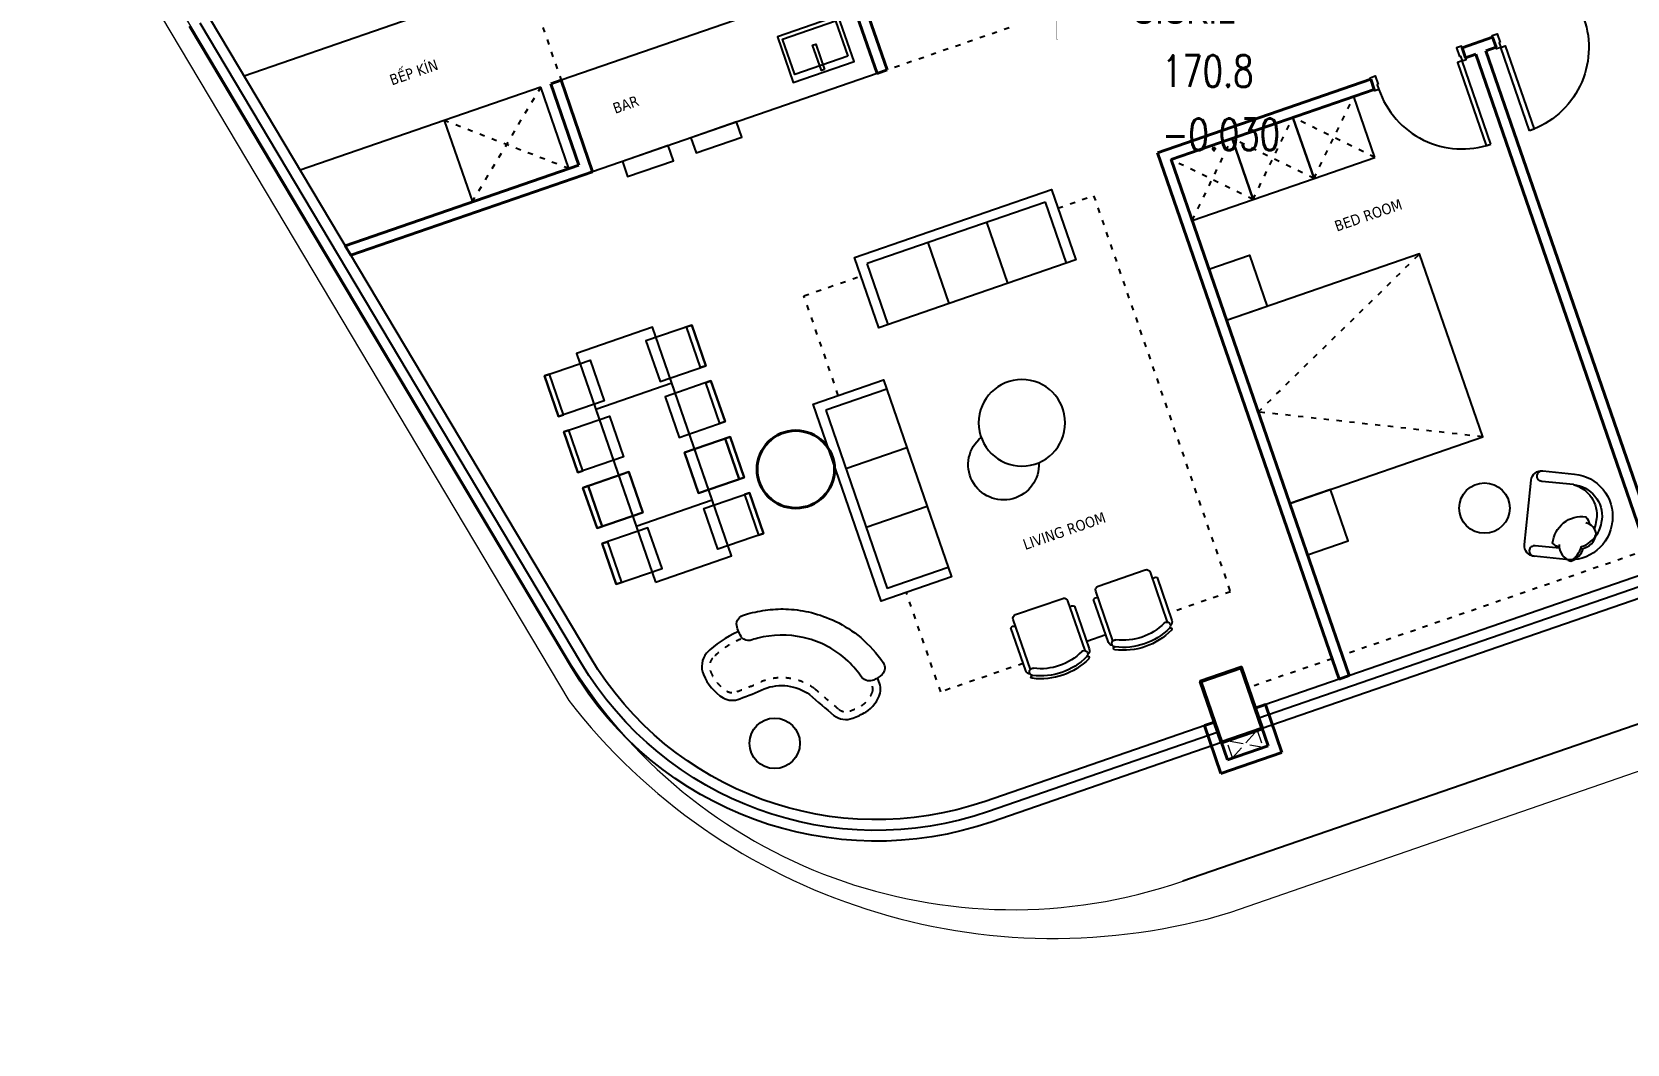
# Model space of a CAD drawing. Header units: millimetres. Extents: x -361654186 to 361255443, y -278569811 to 278836587.
# Drawn here: x -104351 to -89505, y 21709 to 31127 of the extents above; entities that cross this region are included whole.
import ezdxf
from ezdxf.enums import TextEntityAlignment as Align
from ezdxf.xclip import XClip

# ---------------------------------------------------------------- set-up
doc = ezdxf.new("R2010")
doc.units = ezdxf.units.MM
doc.header["$MEASUREMENT"] = 0
doc.header["$XCLIPFRAME"] = 0
doc.set_wipeout_variables(frame=1)
doc.linetypes.add('ACAD_ISO03W100', pattern=[30, 12, -18])
doc.linetypes.add('HIDDEN', pattern=[0.375, 0.25, -0.125])
for name, color, linetype, lineweight in [('00_duong_QH', 7, 'Continuous', 9), ('AUDIT_I_220808132811-11', 7, 'Continuous', 9), ('KT-Chuviet', 255, 'Continuous', 15), ('KT-Kich thuoc', 159, 'Continuous', 18), ('KT-lomo nuoc', 3, 'HIDDEN', 5), ('KT-Net cat', 1, 'Continuous', 40), ('KT-Net cot vach', 2, 'Continuous', 50), ('KT-Net thay', 7, 'Continuous', 15), ('KT-Net truc', 18, 'Continuous', 15)]:
    doc.layers.add(name, color=color, linetype=linetype, lineweight=lineweight)
for name, color, linetype in [('1VinaPVC-Text', 9, 'Continuous'), ('220403_HDN_Penthouse Plan$0$FURN', 8, 'Continuous'), ('A-_FURN----_E-_N', 251, 'Continuous'), ('IDEA - dim', 251, 'Continuous'), ('KT-Net manh', 139, 'Continuous')]:
    doc.layers.add(name, color=color, linetype=linetype)
doc.styles.add('font unicode ccu', font='arial.ttf')
doc.styles.add('ROMANS', font='ROMANS.SHX')
doc.styles.add('Tahoma', font='tahoma.ttf')

# ---------------------------------------------------------------- blocks, each defined once
blk = doc.blocks.new('TAG CAO DO SAN')
at = {"layer": 'KT-Net thay', "flags": 128}
blk.add_lwpolyline([(1526701.778855525, -266095.2298759429), (1526701.778855525, -266566.6584041911), (1527644.63591202, -266566.6584041911), (1527644.63591202, -266095.2298759429)], close=True, dxfattribs=at)
blk.add_wipeout([(1526701.778855525, -266095.2298759429), (1527644.6359120198, -266095.2298759429), (1527644.6359120198, -266566.65840419114), (1526701.778855525, -266566.65840419114)]).dxf.layer = 'KT-Net thay'
for points in [[(1526701.778855525, -266330.9441400666), (1527644.63591202, -266330.9441400666)], [(1526701.778855525, -266566.6584041911), (1527644.63591202, -266566.6584041911)]]:
    blk.add_lwpolyline(points, dxfattribs=at)
at = {"layer": 'KT-Chuviet', "color": 31, "style": 'ROMANS', "width": 0.75}
blk.add_text('DTTT:', height=117.8571320618522, dxfattribs=at).set_placement((1526748.92170835, -266507.8139601254))
at = {"layer": 'KT-Chuviet', "color": 31, "style": 'font unicode ccu', "width": 0.75}
blk.add_attdef('TÊNPHÒNG', text='', height=117.85713, dxfattribs=at).set_placement((1527175.308820772, -266213.4467624734), align=Align.MIDDLE_CENTER)
at = {"layer": 'KT-Chuviet', "color": 31, "ltscale": 15, "style": 'ROMANS', "width": 0.75, "flags": 8}
blk.add_attdef('CAO-DO', (1527091.943339912, -266507.7298381611), '', height=117.8571320618522, dxfattribs=at)
blk = doc.blocks.new('*U272')
at = {"layer": 'KT-lomo nuoc', "ltscale": 500}
for p, q in [((24.14776988414221, 168.2669199529827), (296.9580300093936, -42.6230086125907)), ((321.1057998935364, 125.6532083927318), (1.734723475976807e-18, -0.009297052340116352))]:
    blk.add_line(p, q, dxfattribs=at)
blk.add_lwpolyline([(24.14776988414221, 168.2669199529827), (321.1057998935364, 125.6532083927318), (296.9580300093936, -42.6230086125907), (1.734723475976807e-18, -0.009297052340116352)], close=True, dxfattribs=at)
blk = doc.blocks.new('CTN TN T39')
at = {"layer": 'KT-Net cat'}
for p, q in [((-89043.57265380333, -2234.901176085801, 0.00146397798103783), (-88949.04761313416, -2202.266582684158, 0.00184701798612407)), ((-88795.66502408875, -2646.534273809371, 5.447695722557358e-05), (-88949.10984250906, -2202.086337319404, 5.447695722557358e-05)), ((-89421.67281648003, -2365.439549692372, -6.818203930707557e-05), (-89516.19785714922, -2398.074143094022, -0.0004512220443933769)), ((-89300.92482084854, -2715.182200152642, 5.447695722557358e-05), (-89421.73504583375, -2365.25930438899, 5.447695722557358e-05)), ((-88922.82465817184, -2584.643826546075, 5.447695722557358e-05), (-89043.63488317399, -2234.720930733321, 5.447695722557358e-05)), ((-89362.8152681038, -2842.341834219224, 5.447695722557358e-05), (-89516.26008649191, -2397.893897822578, 5.447695722557358e-05)), ((-89356.4036296522, -2554.48963102225, -6.81820392075951e-05), (-88978.30346694539, -2423.951257405286, 0.001463977981259314)), ((-88795.66502408875, -2646.534273809375, 0.001847017986357818), (-89362.8152681038, -2842.341834219231, -0.0004512220441595667)), ((-88922.82465817184, -2584.643826546075, 0.00146397798122187), (-89300.92482084854, -2715.182200152642, -6.818203912303158e-05))]:
    blk.add_line(p, q, dxfattribs=at)
at = {"layer": 'KT-lomo nuoc', "linetype": 'HIDDEN', "rotation": 207.2301329308957}
blk.add_blockref('*U272', (-89025.57486327062, -2440.238808040041, -1.649238708405031e-07), dxfattribs=at)
blk = doc.blocks.new('220403_HDN_Penthouse Plan$0$A$Cece1f3a0')
at = {"layer": '220403_HDN_Penthouse Plan$0$FURN'}
blk.add_circle((0, 0), 436.4401978151038, dxfattribs=at)
blk.add_arc((-338.3854285888374, -312.7837343905121, -1.718933365873774e-06), 355.9119288381189, 105.8232951692103, 339.6736847698053, dxfattribs=at)
blk = doc.blocks.new('220403_HDN_Penthouse Plan$0$CH12')
for p, q in [((-312.375, -149.2411279597436), (-312.375, -572.1779138786915)), ((-267.75, -149.2411279597436), (-267.75, -639.6303226458076)), ((267.75, -639.6303226458076), (267.75, -149.2411280118249)), ((312.375, -572.1779138786915), (312.375, -149.2411246072115)), ((-232.0500000000029, -675.3303226458047), (232.0500000000029, -675.3303226458047))]:
    blk.add_line(p, q)
for centre, radius, start, end in [((-267.75, -149.2411279597436), 44.62499999999999, 111.939144832112, 180), ((-273.6712626853696, -77.20016474780641), 13.38749999999989, 116.2505862071374, 296.2505862071374), ((-252.9468673518131, -119.2240579767858), 33.46874999998481, 116.2505888953854, 296.2505888953855), ((0, -632.1362743546706), 632.1362743546692, 63.74941379286258, 116.2505862071374), ((0, -632.1362743546706), 605.3612743546691, 63.7494137928626, 116.2505862071374), ((0, -632.1362743546706), 538.4237743546691, 63.74941109871938, 116.2505888953856), ((252.9468674045929, -119.2240580028119), 33.46875000001501, 243.7494110987195, 63.74941109871941), ((273.671262685355, -77.20016474780641), 13.38750000000007, 243.7494137928627, 63.74941379286245), ((267.75, -149.2411280118286), 44.62499999999959, 0, 68.06085506708637), ((-290.0625, -549.8654138786915), 31.55464011044969, 225, 315), ((290.0625, -549.8654138786915), 31.55464011044961, 225.0000000000001, 315.0000000000002), ((-232.0500000000029, -639.6303226458076), 35.7, 180, 269.9999999999999), ((232.0500000000029, -639.6303226458076), 35.7, 270, 0)]:
    blk.add_arc(centre, radius, start, end)
blk = doc.blocks.new('*U257')
at = {"linetype": 'Continuous'}
for points in [[(-724.9999999999999, 750.0000000037254), (-274.9999999999999, 750.0000000037253), (-274.9999999999999, 350.0000000037253), (-724.9999999999999, 350.0000000037254)], [(-724.9999999999999, 350.0000000037254), (-674.9999999999999, 350.0000000037254), (-674.9999999999999, 750.0000000037254), (-724.9999999999999, 750.0000000037254)], [(-375.0000000000002, -849.9999999962746), (374.9999999999998, -849.9999999962748), (375.0000000000002, 850.0000000037252), (-374.9999999999998, 850.0000000037254)], [(725.0000000000001, 750.0000000037252), (275.0000000000001, 750.0000000037253), (275.0000000000001, 350.0000000037252), (725.0000000000001, 350.0000000037252)], [(725.0000000000001, 350.0000000037252), (675.0000000000001, 350.0000000037252), (675.0000000000001, 750.0000000037252), (725.0000000000001, 750.0000000037252)], [(-725, 200.0000000037254), (-274.9999999999999, 200.0000000037253), (-275.0000000000001, -199.9999999962747), (-725, -199.9999999962746)], [(-725, -199.9999999962746), (-675, -199.9999999962746), (-675, 200.0000000037254), (-725, 200.0000000037254)], [(725, 200.0000000037251), (275.0000000000001, 200.0000000037252), (274.9999999999999, -199.9999999962748), (725, -199.9999999962749)], [(725, -199.9999999962749), (675, -199.9999999962748), (675, 200.0000000037252), (725, 200.0000000037251)], [(-725.0000000000001, -749.9999999962746), (-275.0000000000001, -749.9999999962747), (-275.0000000000001, -349.9999999962747), (-725.0000000000001, -349.9999999962746)], [(-725.0000000000001, -349.9999999962746), (-675.0000000000001, -349.9999999962746), (-675.0000000000001, -749.9999999962746), (-725.0000000000001, -749.9999999962746)], [(724.9999999999999, -749.9999999962748), (274.9999999999999, -749.9999999962747), (274.9999999999999, -349.9999999962748), (724.9999999999999, -349.9999999962748)], [(724.9999999999999, -349.9999999962748), (674.9999999999999, -349.9999999962748), (674.9999999999999, -749.9999999962748), (724.9999999999999, -749.9999999962748)]]:
    blk.add_lwpolyline(points, close=True, dxfattribs=at)
blk = doc.blocks.new('d900n')
for points in [[(20, -50), (20, -40), (65, -40), (65, 0), (-65, 0), (-65, -50)], [(885, -40), (65, -40), (65, -85), (885, -85)], [(20, -850), (20, -860), (65, -860), (65, -900), (-65, -900), (-65, -850)]]:
    blk.add_lwpolyline(points, close=True)
blk.add_arc((65, -40), 820, 270, 0)
blk = doc.blocks.new('*U108')
at = {"ltscale": 5}
for points in [[(-300, -450), (300, -450), (300, 0), (-300, 0)], [(-261, -65), (261, -65), (261, -415), (-261, -415)], [(-15, -20), (15, -20), (15, -270), (-15, -270)]]:
    blk.add_lwpolyline(points, close=True, dxfattribs=at)
blk = doc.blocks.new('skvl8')
at = {"layer": 'A-_FURN----_E-_N', "linetype": 'Continuous'}
for points in [[(-11800, 0), (-14060.01745912623, 0, -0.3554001695112852), (-17290.99514908464, 2628.596122299758), (-18704.33567552436, 9429.974340254572)], [(-11800, 100), (-14060.01745912622, 100, -0.3554001695112856), (-17193.08673423741, 2648.941694351277), (-18602.19940852828, 9429.974340254572)], [(-11800, 200), (-14060.01745912622, 200, -0.3554001695112859), (-17095.17831939019, 2669.287266402796), (-18500.06314153218, 9429.974340254572)]]:
    blk.add_lwpolyline(points, format="xyb", dxfattribs=at)
for points in [[(-9874.347892088932, 4680.024744431998), (-9874.370790097382, 5280.024743957445), (-10474.39109446952, 5280), (-10474.36819646107, 4680.000000474523), (-9874.347892088932, 4680.024744431998)], [(-9274.349738371675, 4680.027337958949), (-9274.372636380125, 5280.027337484411), (-9874.392940752296, 5280.002593526951), (-9874.370042743816, 4680.002594001489), (-9274.349738371675, 4680.027337958949)], [(-8674.329435233158, 4680.052081916365), (-8674.352333241623, 5280.052081441841), (-9274.372637613764, 5280.027337484382), (-9274.349739605328, 4680.02733795892), (-8674.329435233158, 4680.052081916365)]]:
    blk.add_lwpolyline(points, close=True, dxfattribs=at)
for points in [[(-6000, 200), (-11400.00000000001, 200)], [(-6000, 100), (-11400, 100)], [(-6000, 0), (-11400, 0)]]:
    blk.add_lwpolyline(points, dxfattribs=at)
at = {"layer": 'IDEA - dim'}
for p, q in [((-15799.51414859218, 8829.974340254572), (-18375.38189477766, 8829.974340254572)), ((-15799.51414859219, 7829.974340254572), (-18167.57981685341, 7829.974340254572)), ((-16749.51414859219, 7829.974340254572), (-16749.51414859221, 7029.974340254572)), ((-15799.51414859221, 7029.974340254572), (-15799.51414859218, 7829.974340254572)), ((-12799.51414859221, 7829.974340254572), (-15599.51414859219, 7829.974340254572)), ((-12799.51414859219, 6929.974340254572), (-15599.51414859221, 6929.974340254572))]:
    blk.add_line(p, q, dxfattribs=at)
at = {"layer": 'IDEA - dim', "extrusion": (4.066290018283895e-06, 4.06623315968505e-06, 0.9999999999834656)}
for points, elevation in [([(-15307.03721793462, 6929.997903881306), (-15307.038266658, 6779.997903880612), (-14857.03826666578, 6779.994757685527), (-14857.0372179474, 6929.994757704199)], -0.0785372609249303), ([(-14632.03721794735, 6929.993184602115), (-14632.03826667854, 6779.993184624304), (-14182.03826669344, 6779.990038446601), (-14182.03721795751, 6929.990038419894)], -0.07853726092500175)]:
    blk.add_lwpolyline(points, close=True, dxfattribs=dict(at, elevation=elevation))
at = {"layer": 'IDEA - dim'}
for points in [[(-12863.04460953134, 4687.691994865425), (-13555.35230183978, 4687.692307658217), (-13555.35198904484, 5380), (-11616.89045058734, 5379.999124174239), (-11616.8907633792, 4687.691431835265), (-12863.04460953134, 4687.691994865425)], [(-13673.34413377961, 2970.302931399405), (-13673.34444657058, 2277.995239093594), (-14365.65213891174, 2277.995551886794), (-14365.65126308901, 4216.457090345357), (-13673.34357074767, 4216.456777552201), (-13673.34413377961, 2970.302931399405)], [(-10474.40105844819, 3695.028267811926), (-10474.40324122019, 4200.000000344997), (-10074.4032412239, 4200.001729368028), (-10074.43336046382, 3695.015230936784)], [(-10474.45972884865, 1895.028268706876), (-8574.459729857947, 1894.966338839629), (-8574.401059457494, 3694.966337883481), (-10474.40105844819, 3695.028267750662)], [(-10474.39327723697, 1894.887983477107), (-10474.39109446954, 1389.916250944036), (-10074.39109447326, 1389.917979967577), (-10074.42557938021, 1894.904478119628)]]:
    blk.add_lwpolyline(points, close=True, dxfattribs=at)
for points in [[(-13463.04460953036, 4687.692265977734), (-13463.04433844375, 5287.692266010621)], [(-11709.19818459793, 5287.691473600091), (-13463.04433844247, 5287.69226601292)], [(-12863.04460953205, 4687.691994888475), (-12863.04433844377, 5287.691994923764)], [(-12286.12153260861, 4687.691734227745), (-12286.12126152146, 5287.691734260792)], [(-11709.19845568683, 4687.691473566549), (-11709.19818459793, 5287.691473600091)], [(-14273.34361251256, 4124.149356333539), (-14273.34440492612, 2370.303202490672)], [(-13673.34361247902, 4124.149085244542), (-14273.34361251256, 4124.149356333539)], [(-13673.3438731402, 3547.226008322759), (-14273.34387317181, 3547.226279410374)], [(-13673.34413380313, 2970.302931400496), (-14273.3441338362, 2970.303202487703)], [(-13673.34440488848, 2370.302931400875), (-14273.34440492204, 2370.303202489871)], [(-12492.05873714437, 1297.471237723468), (-12680.18738950285, 1297.471320997924)]]:
    blk.add_lwpolyline(points, dxfattribs=at)
at = {"layer": 'IDEA - dim', "extrusion": (-5.018571556602968e-06, -2.581943473909191e-06, 0.9999999999840739), "elevation": 0.07195807842614528}
blk.add_lwpolyline([(-15580.74197796695, 2570.31025729761, -0.03951403636435262), (-15388.45904144526, 2542.850123162701, -0.05140941692625621), (-15205.58641024918, 2487.333502023521, -0.04882377871193246), (-15013.49118206822, 2387.172988777454, -0.04988957685587344), (-14830.53920265697, 2238.641488599639, -0.06376724248143947), (-14656.7094371979, 2017.764836804319, -0.06265015694198937), (-14533.94818428505, 1729.84832239999, -0.3333300431530424), (-14579.44389584564, 1628.768155780251, -0.06943684510859886), (-14670.20963382976, 1604.407999743882, -0.3247502535253451), (-14766.91647368098, 1664.73776880829, 0.05021846483678336), (-14838.66919485802, 1847.459588805551, 0.07362809167038904), (-14997.83217941654, 2064.709708401183, 0.06176786600709305), (-15163.33226311509, 2194.651619291489, 0.1192055093989538), (-15564.20099753956, 2325.348754278852, 0.01827196611999919), (-15636.83701053294, 2328.475717512139, -0.2442507009437694), (-15701.5912670255, 2377.425087625518, -0.08887172919679917), (-15711.00666978628, 2500.113948154353, -0.3761458987339458), (-15610.56553233183, 2571.86691570368)], format="xyb", close=True, dxfattribs=at)
at = {"layer": 'IDEA - dim', "extrusion": (-5.018571556602968e-06, -2.581943473909191e-06, 0.9999999999840739), "elevation": 0.0719580784261639}
blk.add_lwpolyline([(-15721.02216822382, 2440.820123693973, 0.09880660611620876), (-16059.25109003555, 2349.557552656759, 0.2762189533078802), (-16152.44144800316, 2170.939131272633, 0.156940070194697), (-16049.97975582646, 1905.553669341563, 0.2366061526649681), (-15905.79611306219, 1847.167132440571, 0.02066887579938716), (-15661.09599900089, 1860.282780866548, -0.2583825003272921), (-15279.03024127972, 1671.414469769805, 0.009604740436841406), (-15127.59541259822, 1415.374137579299, 0.2657487133664761), (-14971.37825175768, 1333.534989194624, 0.04545371654288881), (-14838.1912527406, 1347.677347573687, 0.1786432369091885), (-14653.87199624963, 1469.919708645629, 0.2029326520887971), (-14635.42502971123, 1613.928162677435)], format="xyb", dxfattribs=at)
at = {"layer": 'IDEA - dim', "extrusion": (5.860418026877327e-08, 2.56577246382424e-06, 0.9999999999967067)}
for points, elevation in [([(-8407.125347511335, 1092.398157007019), (-8279.955871854798, 1365.473584940263, -0.4142135630271021), (-8148.728034607759, 1413.311602056008), (-7880.129253111214, 1288.226871890721, -0.4142135623801719), (-7688.777184487299, 763.3155229306242), (-7690.861929989326, 758.8388765752853), (-7692.94667548741, 754.3622302222311, -0.4142135623801719), (-8217.858024483017, 563.0101616439991), (-8486.45680602722, 688.0948917121523, -0.4142135630271021), (-8534.29482319628, 819.3227289377156), (-8407.12534756039, 1092.398156902478)], -0.02074110869075429), ([(-7921.819730458286, 1198.691880453454), (-8190.422944658375, 1323.778674858971, -0.414213562373095), (-8214.341953230716, 1389.392593484639), (-8214.341953230716, 1389.392593484639, -0.4142135623730951), (-8148.728034607759, 1413.311602056008)], -0.02074110869077984), ([(-7921.824163104437, 1198.693944753616, -0.3727189106391239), (-7823.076575218961, 825.857887961856), (-7825.161320718834, 821.3812416074775)], -0.02074110869079846), ([(-7921.824163120458, 1198.693944758739, -0.4142135623801858), (-7778.310111614295, 805.0104329439075), (-7780.394857113747, 800.5337865894418)], -0.02074110869078421), ([(-8236.958643685375, 691.6316402151932, -0.1655406298837506), (-8283.21069762416, 746.8708839871686, -0.4259891687143785), (-7909.675053410427, 878.8598435776344, -0.1215233233290522), (-7902.120924178033, 802.7171429867831, 7.115464291357926)], -0.02074110869080957), ([(-8238.929994675918, 681.7732224255634), (-8444.761895979047, 777.6278189062278, 0.414213562373095), (-8510.375814603798, 753.7088103314824), (-8510.375814603798, 753.7088103314824, 0.4142135623730951), (-8486.45680602722, 688.0948917121523)], -0.02074110869080304), ([(-8040.497257455734, 608.7232961025546, 0.30666349490175), (-7871.609451447662, 692.5525792080181, 0.3063299663357472), (-7928.440553394217, 825.1616638244697, -0.8728471598091936)], -0.02074110869081357), ([(-7879.99655655372, 679.2276222817554, 0.1305914894705199), (-7782.479602612121, 796.0571402425719), (-7780.394857113747, 800.5337865894418)], -0.02074110869078421), ([(-7872.435855880201, 745.0724203306976, 0.07238423636161047), (-7827.246066216467, 816.9045952544087), (-7825.161320718834, 821.3812416074775)], -0.02074110869079846), ([(-8229.180644712746, 715.4657346127916, 0.3567723648219203), (-8176.078040587613, 534.6432854235461, 0.2495420503229878), (-8028.962445812287, 607.5669944650941, -9.616880347716284)], -0.02074110869082819), ([(-8176.078040587613, 534.6432854235461, 0.1477298758543702), (-8038.211205002269, 629.6543663706467, 0.2133427585932454), (-7871.609451447662, 692.5525792080181, 0.1786618101816585)], -0.02074110869081468)]:
    blk.add_lwpolyline(points, format="xyb", dxfattribs=dict(at, elevation=elevation))
at = {"layer": 'IDEA - dim'}
for centre in [(-15733.59051015829, 1349.541581242738), (-8775.887307813799, 1262.570081573373)]:
    blk.add_circle(centre, 234.642797015264, dxfattribs=at)
at = {"layer": 'KT-Net cat'}
for p, q in [((-15599.51414859216, 7829.974340254572), (-15699.51414859221, 7829.974340254579)), ((-15699.51414859221, 7829.974340254579), (-15699.51414859221, 7029.974340254572)), ((-15599.51414859221, 6929.974340254572), (-15599.51414859219, 7829.974340254557)), ((-12799.51414859221, 7829.974340254557), (-12799.51414859219, 6929.974340254572)), ((-12699.51414859219, 7829.974340254572), (-12699.51414859219, 6929.974340254572)), ((-15699.51414859221, 7029.974340254572), (-18001.33815451401, 7029.974340254572)), ((-18001.33815451401, 7029.974340254572), (-17980.55794672157, 6929.974340254572)), ((-15599.51414859221, 6929.974340254572), (-17980.55794672157, 6929.974340254572)), ((-8474.391094469524, 5380.000000000007), (-10574.39109446952, 5380)), ((-10574.39109446952, 200), (-10574.39109446952, 5380)), ((-8474.391094469524, 5280), (-8474.391094469524, 5380.000000000007)), ((-7274.391094469524, 5380), (-7574.391094469524, 5380)), ((-7574.391094469524, 5280), (-7574.391094469524, 5380)), ((-7274.391094469524, 5280), (-7274.391094469524, 5380)), ((-8474.391094469524, 5280), (-10474.39109446952, 5280)), ((-10474.39109446952, 200), (-10474.39109446952, 5280)), ((-7474.391094469524, 5280), (-7574.391094469524, 5280)), ((-7474.391094469524, 200), (-7474.391094469524, 5280)), ((-7274.391094469524, 5280), (-7374.391094469524, 5280)), ((-7374.391094469509, 200), (-7374.391094469524, 5280)), ((-10574.39109446952, 200), (-10474.39109446952, 200))]:
    blk.add_line(p, q, dxfattribs=at)
blk.add_lwpolyline([(-12699.51414859219, 6929.974340254572), (-12799.51414859219, 6929.974340254572)], dxfattribs=at)
at = {"layer": 'KT-Net cot vach'}
blk.add_lwpolyline([(-11800, 0), (-11400, 0), (-11400, 600), (-11800, 600)], close=True, dxfattribs=at)
at = {"layer": 'KT-Net manh', "linetype": 'ACAD_ISO03W100', "ltscale": 4}
for p, q in [((-15599.51414859221, 8829.974340254572), (-15599.51414859219, 7829.974340254572)), ((-11499.51414859219, 6929.974340254572), (-12699.51414859219, 6929.974340254572)), ((-9874.347892088932, 4680.024744431998), (-10474.39109446952, 5280)), ((-10474.36819646107, 4680.000000474523), (-9874.370790097382, 5280.024743957445)), ((-9274.349738371675, 4680.027337958949), (-9874.392940752296, 5280.002593526951)), ((-9874.370042743816, 4680.002594001489), (-9274.372636380125, 5280.027337484411)), ((-8674.329435233158, 4680.052081916365), (-9274.372637613764, 5280.027337484382)), ((-9274.349739605328, 4680.02733795892), (-8674.352333241623, 5280.052081441841))]:
    blk.add_line(p, q, dxfattribs=at)
for points in [[(-15799.51414859221, 7029.974340254572), (-16749.51414859219, 7829.974340254572)], [(-16749.51414859221, 7029.974340254572), (-15799.51414859219, 7829.974340254572)], [(-14117.64593123386, 4216.456978293834), (-14117.64548822043, 5196.980448575559), (-13555.3520717925, 5196.980194669522)], [(-11616.89053333297, 5196.979319349513), (-11265.40459200037, 5196.979065084997), (-11265.40635334468, 1297.470586188327), (-11867.30873714454, 1297.470953528304)], [(-8574.459729857947, 1894.966338839629), (-10474.43039364845, 2795.028268228765), (-8574.401059457494, 3694.966337883481)], [(-13304.93738950176, 1297.471602696431), (-14117.6472495645, 1297.471969678969), (-14117.64680662539, 2277.995439833234)], [(-10574.39109446952, 400), (-11400.00000000001, 400)], [(-7474.391094469538, 400.0000000000073), (-10474.39109446952, 400)]]:
    blk.add_lwpolyline(points, dxfattribs=at)
at = {"layer": 'KT-Net manh', "linetype": 'ACAD_ISO03W100', "ltscale": 4, "extrusion": (-5.018571556602968e-06, -2.581943473909191e-06, 0.9999999999840739), "elevation": 0.07195807842613611}
blk.add_lwpolyline([(-15716.23232877547, 2368.97962371883, 0.0977146188831526), (-16024.06001945862, 2286.63398193313, 0.269903755183759), (-16080.56106074429, 2175.087830884698, 0.1558986671677089), (-15995.00980785612, 1952.088225333772, 0.2386043695267192), (-15909.42357838655, 1919.129495650393, 0.0210500977531304), (-15666.2627306365, 1932.116863400968, -0.2611079782658077), (-15217.91587138629, 1709.61191166322, 0.009686988987473411), (-15066.66755258549, 1453.743277509973, 0.2663174050280717), (-14973.32750812103, 1405.514471390262, 0.04528436502825588), (-14853.55634287723, 1418.032560463396, 0.1732389059729966), (-14714.34487414161, 1509.255260072906, 0.1949126133733933), (-14704.75812194693, 1594.513675289647, 0.1949126133733933)], format="xyb", dxfattribs=at)
at = {"layer": 'A-_FURN----_E-_N', "linetype": 'Continuous', "extrusion": (0, 0, -1), "xscale": -1, "zscale": -1, "rotation": 359.9978847988409}
for p in [(15919.11937911011, 4530.000000575499), (15919.09907463662, 3980.000000950284)]:
    blk.add_blockref('*U257', p, dxfattribs=at)
at = {"layer": 'IDEA - dim', "extrusion": (4.066290018283878e-06, 4.066233159684947e-06, 0.9999999999834656), "rotation": 179.9995994156377}
blk.add_blockref('*U108', (-13265.09678145844, 7104.976438101407, -0.08021796926452911), dxfattribs=at)
at = {"layer": 'IDEA - dim', "rotation": 270.0023628655081}
blk.add_blockref('d900n', (-7574.391094469538, 5330.000000000007), dxfattribs=at)
at = {"layer": 'IDEA - dim'}
for name, p, xscale, rotation in [('d900n', (-7274.391094469524, 5330), -0.9999999999999998, 89.99763713449184), ('220403_HDN_Penthouse Plan$0$CH12', (-12992.56249020321, 1074.465816735115), -0.9999999999999999, 179.9999741278373), ('220403_HDN_Penthouse Plan$0$CH12', (-12179.6838378448, 1074.465449675859), -0.9999999999999999, 179.9999741278373)]:
    blk.add_blockref(name, p, dxfattribs=dict(at, xscale=xscale, rotation=rotation))
at = {"layer": 'IDEA - dim', "xscale": -0.9230769230769257, "yscale": 0.9230769230769256, "zscale": 0.9230769230769255, "rotation": 269.9999741278374}
blk.add_blockref('220403_HDN_Penthouse Plan$0$A$Cece1f3a0', (-12586.12210634614, 3417.65646653861), dxfattribs=at)
at = {"layer": '1VinaPVC-Text', "style": 'Tahoma', "text_generation_flag": 6}
for s, rotation, p in [('BẾP KÍN', 180, (-17103.87079805098, 8297.552516642885)), ('BAR', 180, (-15226.11801204886, 7369.97103432093)), ('BED ROOM', 180.0016577682871, (-9235.164656142573, 4141.711528313026)), ('LIVING ROOM', 180.0016577682871, (-12942.95063306441, 2288.078598806329))]:
    blk.add_text(s, height=99.99999999999741, rotation=rotation, dxfattribs=at).set_placement(p)

msp = doc.modelspace()

# ---------------------------------------------------------------- linework, layer by layer
msp.add_line((-70845.12051004774, 31089.782421079), (-93639.68565286999, 23225.46024100401))
at = {"layer": '00_duong_QH', "color": 251, "extrusion": (7.523163845262638e-37, 3.294527862871537e-06, 0.999999999994573)}
for points, elevation in [([(-67168.31883663032, 45793.88537169061), (-69186.71841640491, 45087.86638754822), (-71604.50694761518, 52090.91275981683, 0.3654504086094711), (-76316.22227673512, 54156.43152668328), (-105251.9341804227, 44174.19938120333, 0.4561585901821814), (-107468.3427992566, 38521.09177878955), (-99355.11719644535, 24907.26262876177, 0.3106788684835987), (-93192.10624889564, 22936.00987987625), (-70669.28731189203, 30727.35037630414, 0.2299220823878604), (-70384.42329902295, 31142.11676799121), (-70163.50181332882, 32158.79551478983, -0.2831678010609837), (-69704.65668708365, 32660.41685331121), (-65284.3489123499, 34181.01733336133), (-65284.34891251009, 34181.01733382292)], 0.0001118479992597288), ([(-71780.98686699476, 52029.98340158794, 0.3727734543504938), (-75821.57546224911, 53914.33683254222), (-105257.3246372985, 43759.23628757417, 0.4585215991774981), (-107302.0133202234, 38607.40360939818), (-99387.7138564391, 25327.3685140061, 0.3553050164076259), (-93639.68457115535, 23225.45992950786), (-70845.11942833383, 31089.78210954042, 0.2042794764182021), (-70778.81273794454, 31210.89471686123), (-70555.02488446515, 32240.76446315836, -0.275411558421533), (-69827.17682350334, 33041.27557792222), (-65414.78874716815, 34559.15165555499)], 0.000107321318883441)]:
    msp.add_lwpolyline(points, format="xyb", dxfattribs=dict(at, elevation=elevation))
at = {"layer": 'AUDIT_I_220808132811-11', "elevation": 1.118653840330035e-10}
msp.add_lwpolyline([(-69193.30637793962, 45106.94538376515), (-71608.1864139596, 52101.56739371823, 0.3643585262583712), (-76316.22335844932, 54156.43183834734), (-105251.9352621367, 44174.19969281304, 0.4519047578513394), (-107468.3438809715, 38521.09209036868), (-99355.11827815927, 24907.26294026687, 0.3106788684848847), (-93192.10733060946, 22936.01019137065), (-70669.28839360591, 30727.35068784084, 0.2299220823866625), (-70384.42438073768, 31142.11707953032), (-70163.5028950428, 32158.79582633424, -0.2789899883790971), (-69704.65776879725, 32660.41716485852), (-65284.34999406405, 34181.01764491672, -0.4143403845293878), (-64631.75593334515, 33863.92266496111), (-56302.53957563499, 9773.209654329607, 0.3197537419032749), (-51104.45776920792, 6070.414576894196), (-5967.076265649608, 6070.414576894196, 0.4808685683322463), (-826.5305198472488, 12501.31484621731), (-1435.178516525935, 15196.44977959126), (-1480.444214880918, 15396.89038598386), (-3255.875840012217, 23916.51383658944)], format="xyb", dxfattribs=at)
at = {"layer": 'KT-Net cat'}
msp.add_circle((-97241.38748474637, 27056.99596144066, 5.459989709749043e-05), 360.4650321269101, dxfattribs=at)

# ---------------------------------------------------------------- next in the draw order: block references
at = {"layer": 'KT-Net truc'}
ref = msp.add_blockref('TAG CAO DO SAN', (-3911563.808641952, 696885.0944658497, -0.2081484737214658), dxfattribs=dict(at, xscale=2.5, yscale=2.5, zscale=2.5))
XClip(ref).set_block_clipping_path([(1526674.1636322693, -266330.9441400666), (1527644.6359120195, -266095.2298759429)])
ref.add_attrib('CAO-DO', '170.8', (-93833.95029217229, 30615.76987044711, -0.2081484737214658), dxfattribs={"layer": 'KT-Chuviet', "color": 31, "ltscale": 15, "height": 294.6428301546305, "style": 'ROMANS', "width": 0.7500000000000001})
ref.add_attrib('CAO-DO', '-0.030', (-93833.95029217229, 30026.48421013786, -0.2081484737214658), dxfattribs={"layer": 'KT-Chuviet', "color": 31, "ltscale": 15, "height": 294.6428301546305, "style": 'ROMANS', "width": 0.7500000000000001})
ref.add_attrib('TÊNPHÒNG', 'S.SK.1', dxfattribs={"layer": 'KT-Chuviet', "color": 31, "height": 294.642825, "style": 'font unicode ccu', "width": 0.7500000000000001}).set_placement((-93625.53659002113, 31351.47755966632, -0.2081484737214658), align=Align.MIDDLE_CENTER)

# ---------------------------------------------------------------- next in the draw order: block references
at = {"layer": 'IDEA - dim', "rotation": 19.04713796592264}
msp.add_blockref('skvl8', (-82124.99457251141, 28366.98726915187, 5.46011756935421e-05), dxfattribs=at)
at = {"layer": 'KT-Kich thuoc', "color": 2}
msp.add_blockref('CTN TN T39', (-3922.483511740866, 27070.4146309873, 1.242184679685144e-07), dxfattribs=at)

doc.saveas('drawing.dxf')
